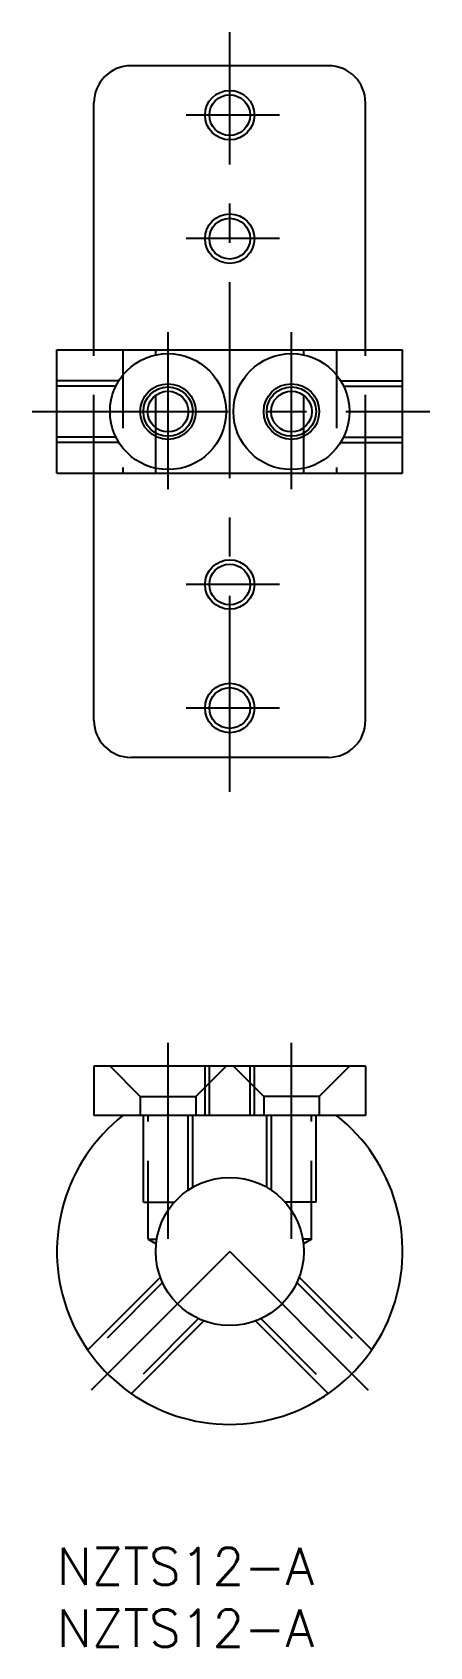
# Model space of a CAD drawing. Extents: x -2 to 30, y -8 to 123.
import ezdxf

# ---------------------------------------------------------------- set-up
doc = ezdxf.new("R2010")
doc.units = 0
doc.header["$LTSCALE"] = 0.5
doc.linetypes.add('CENTER', pattern=[50.8, 31.75, -6.35, 6.35, -6.35])
doc.linetypes.add('DASHED', pattern=[19.05, 12.7, -6.35])
for name, color, linetype in [('MSM_CENTER', 1, 'CENTER'), ('MSM_CONTINUOUS', 7, 'CONTINUOUS'), ('MSM_DASHED', 4, 'DASHED'), ('MSM_NARROW', 5, 'CONTINUOUS'), ('MSM_PART_NUMBER', 7, 'CONTINUOUS')]:
    doc.layers.add(name, color=color, linetype=linetype)
doc.styles.get("Standard").update_dxf_attribs({"font": 'txt.shx', "height": 3, "bigfont": 'bigfont.shx'})

# ---------------------------------------------------------------- blocks, each defined once
blk = doc.blocks.new('*U17')
at = {"layer": 'MSM_PART_NUMBER'}
blk.add_text('NZTS12-A', height=3, dxfattribs=at).set_placement((0, -3))
blk = doc.blocks.new('*U18')
at = {"layer": 'MSM_PART_NUMBER'}
blk.add_text('NZTS12-A', height=3, dxfattribs=at).set_placement((0, -8))

msp = doc.modelspace()

# ---------------------------------------------------------------- linework, layer by layer
at = {"layer": 'MSM_CENTER'}
for p, q in [((14, 61.21), (14, 122.71)), ((18.04, 116), (10.46, 116)), ((18.04, 106), (10.46, 106)), ((9, 85.72), (9, 98.43)), ((19, 85.72), (19, 98.43)), ((-2, 92), (30.21, 92)), ((18.04, 78), (10.46, 78)), ((18.04, 68), (10.46, 68)), ((9, 25.03), (9, 42.41)), ((19, 25.03), (19, 42.41)), ((14, 24), (2.69, 12.69)), ((14, 24), (25.31, 12.69))]:
    msp.add_line(p, q, dxfattribs=at)
at = {"layer": 'MSM_CONTINUOUS'}
for p, q in [((22, 120), (6, 120)), ((3, 97), (3, 117)), ((25, 97), (25, 117)), ((0, 97), (28, 97)), ((0, 87), (0, 97)), ((28, 87), (28, 97)), ((0, 87), (28, 87)), ((3, 67), (3, 87)), ((25, 67), (25, 87)), ((22, 64), (6, 64)), ((25, 39), (3, 39)), ((3, 39), (3, 35)), ((25, 39), (25, 35)), ((25, 35), (3, 35)), ((22.66, 35), (5.34, 35))]:
    msp.add_line(p, q, dxfattribs=at)
for centre, radius in [((14, 116), 1.65), ((14, 106), 1.65), ((9, 92), 4.7), ((19, 92), 4.7), ((9, 92), 2.25), ((19, 92), 2.25), ((9, 92), 1.65), ((19, 92), 1.65), ((14, 78), 1.65), ((14, 68), 1.65), ((14, 24), 6)]:
    msp.add_circle(centre, radius, dxfattribs=at)
for centre, radius, start, end in [((6, 117), 3, 90, 180), ((22, 117), 3, 0, 90), ((6, 67), 3, 180, 270), ((22, 67), 3, 270, 0), ((14, 24), 14, 128.2132, 51.7868)]:
    msp.add_arc(centre, radius, start, end, dxfattribs=at)
at = {"layer": 'MSM_DASHED'}
for p, q in [((3, 87), (3, 97)), ((5.34, 97), (5.34, 87)), ((8, 87), (8, 97)), ((8, 87), (8, 97)), ((20, 87), (20, 97)), ((20, 87), (20, 97)), ((22.66, 97), (22.66, 87)), ((25, 87), (25, 97)), ((4.78, 94.07), (0, 94.07)), ((23.22, 94.07), (28, 94.07)), ((4.78, 89.93), (0, 89.93)), ((23.22, 89.93), (28, 89.93)), ((6.75, 36.55), (4.3, 39)), ((11.25, 36.55), (13.7, 39)), ((12.35, 35), (12.35, 39)), ((16.75, 36.55), (14.3, 39)), ((15.65, 35), (15.65, 39)), ((21.25, 36.55), (23.7, 39)), ((6.75, 36.55), (6.75, 35)), ((6.75, 36.55), (11.25, 36.55)), ((11.25, 36.55), (11.25, 35)), ((16.75, 36.55), (16.75, 35)), ((21.25, 36.55), (16.75, 36.55)), ((21.25, 36.55), (21.25, 35)), ((7.38, 25), (7.38, 35)), ((10.62, 28.96), (10.62, 35)), ((17.38, 28.96), (17.38, 35)), ((20.62, 25), (20.62, 35)), ((7, 28), (9.53, 28)), ((21, 28), (18.47, 28)), ((7.38, 25), (8.08, 25)), ((7.38, 25), (8.03, 24.62)), ((20.62, 25), (19.92, 25)), ((20.62, 25), (19.97, 24.62)), ((8.56, 21.48), (2.75, 15.67)), ((19.44, 21.48), (25.25, 15.67)), ((11.48, 18.56), (5.67, 12.75)), ((16.52, 18.56), (22.33, 12.75))]:
    msp.add_line(p, q, dxfattribs=at)
at = {"layer": 'MSM_NARROW'}
for p, q in [((5.02, 94.5), (0, 94.5)), ((22.98, 94.5), (28, 94.5)), ((5.02, 89.5), (0, 89.5)), ((22.98, 89.5), (28, 89.5)), ((12, 35), (12, 39)), ((16, 35), (16, 39)), ((7, 28), (7, 35)), ((11, 29.2), (11, 35)), ((17, 29.2), (17, 35)), ((21, 28), (21, 35)), ((8.38, 21.91), (2.49, 16.03)), ((19.62, 21.91), (25.51, 16.03)), ((11.91, 18.38), (6.03, 12.49)), ((16.09, 18.38), (21.97, 12.49))]:
    msp.add_line(p, q, dxfattribs=at)
for centre in [(14, 116), (14, 106), (9, 92), (19, 92), (14, 78), (14, 68)]:
    msp.add_circle(centre, 2, dxfattribs=at)

# ---------------------------------------------------------------- block references
at = {"layer": 'MSM_CONTINUOUS'}
for name in ['*U17', '*U18']:
    msp.add_blockref(name, (0, 0), dxfattribs=at)

doc.saveas('drawing.dxf')
